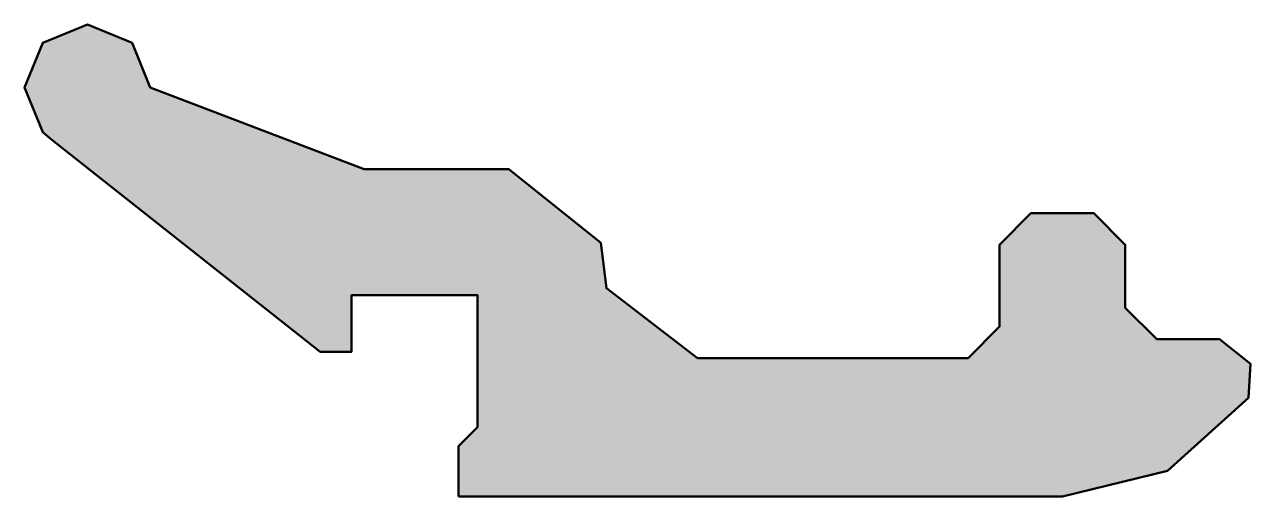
# Model space of a CAD drawing. Extents: x -6.5 to 13, y 0 to 7.5.
import ezdxf

# ---------------------------------------------------------------- set-up
doc = ezdxf.new("R2010")
doc.units = 0
doc.layers.add('0S-Alu contour', color=7, linetype='Continuous', lineweight=50)
doc.layers.add('0S-Alu hatch', color=252, linetype='Continuous', lineweight=25)

# ---------------------------------------------------------------- blocks, each defined once
blk = doc.blocks.new('224763__28B0B226_9BF8_4A02_832A_5E464C976EB2_')
at = {"layer": '0S-Alu hatch'}
blk.add_hatch(color=256, dxfattribs=at).paths.add_polyline_path([(0.4, 0), (10, 0), (11.67, 0.41), (12.96, 1.57), (12.99, 2.11), (12.5, 2.5), (11.5, 2.5), (11, 3), (11, 4), (10.5, 4.5), (9.5, 4.5), (9, 4), (9, 2.7), (8.5, 2.2), (4.2, 2.2), (2.75, 3.31), (2.66, 4.03), (1.2, 5.2), (-1.1, 5.2), (-4.5, 6.5), (-4.79, 7.21), (-5.5, 7.5), (-6.21, 7.21), (-6.5, 6.5), (-6.21, 5.79), (-6.09, 5.69), (-1.8, 2.3), (-1.3, 2.3), (-1.3, 3.2), (0.7, 3.2), (0.7, 1.1), (0.4, 0.8)])
at = {"layer": '0S-Alu contour', "color": 7}
blk.add_lwpolyline([(0.4, 0), (10, 0), (11.67, 0.41), (12.96, 1.57), (12.99, 2.11), (12.5, 2.5), (11.5, 2.5), (11, 3), (11, 4), (10.5, 4.5), (9.5, 4.5), (9, 4), (9, 2.7), (8.5, 2.2), (4.2, 2.2), (2.75, 3.31), (2.66, 4.03), (1.2, 5.2), (-1.1, 5.2), (-4.5, 6.5), (-4.79, 7.21), (-5.5, 7.5), (-6.21, 7.21), (-6.5, 6.5), (-6.21, 5.79), (-6.09, 5.69), (-1.8, 2.3), (-1.3, 2.3), (-1.3, 3.2), (0.7, 3.2), (0.7, 1.1), (0.4, 0.8), (0.4, 0)], close=True, dxfattribs=at)
blk = doc.blocks.new('224763__C3F28B94_0AB4_4D57_9C5D_2591616B9106_')
at = {"layer": '0S-Alu contour', "color": 7}
blk.add_blockref('224763__28B0B226_9BF8_4A02_832A_5E464C976EB2_', (0, 0), dxfattribs=at)

msp = doc.modelspace()

# ---------------------------------------------------------------- block references
at = {"layer": '0S-Alu contour', "color": 7}
msp.add_blockref('224763__C3F28B94_0AB4_4D57_9C5D_2591616B9106_', (0, 0), dxfattribs=at)

doc.saveas('drawing.dxf')
